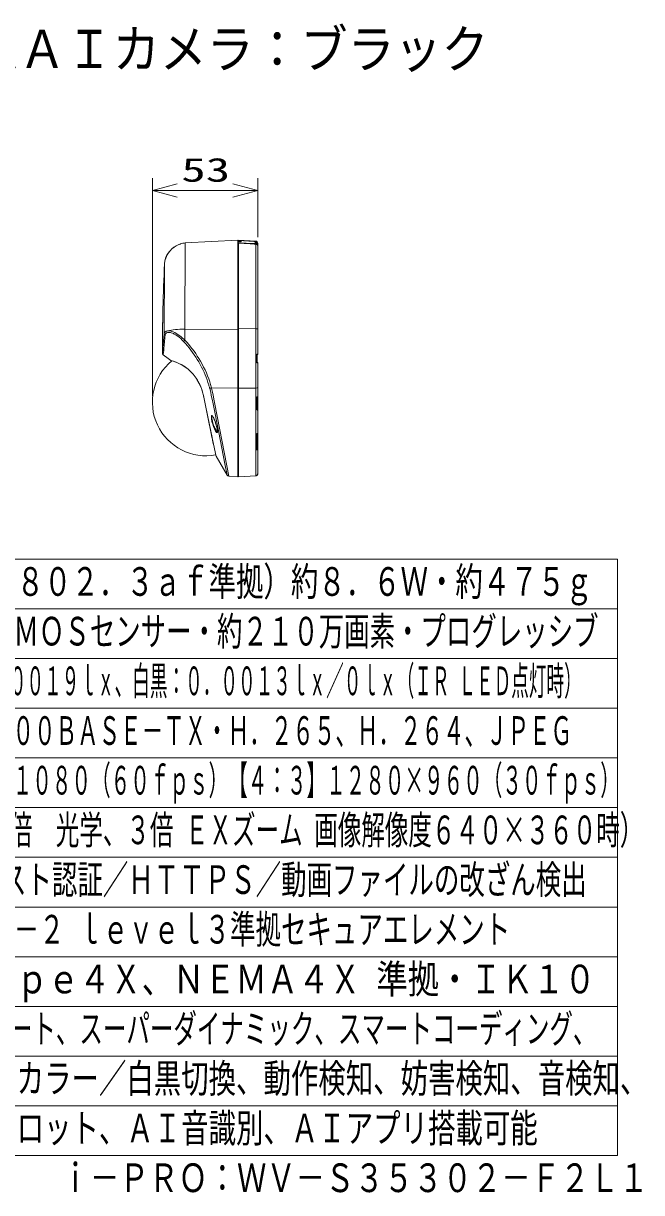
# Model space of a CAD drawing. Units: millimetres on the paper. Extents: x -62 to 65, y -58 to 59.
# Drawn here: x 2.8 to 65, y -58.3 to 59.3 of the extents above; entities that cross this region are included whole.
import ezdxf
from ezdxf.enums import TextEntityAlignment as Align

# ---------------------------------------------------------------- set-up
doc = ezdxf.new("R2010")
doc.units = ezdxf.units.MM
doc.layers.add('0-0_MOJI1', color=7, linetype='Continuous')
doc.layers.add('0-1_相当品', color=4, linetype='Continuous')
for name, color, linetype, lineweight in [('0-2_WAKU', 4, 'Continuous', 9), ('0-3_GAIKEI', 4, 'Continuous', 9), ('0-4_SUNPO', 7, 'Continuous', 9), ('0-5_0', 7, 'Continuous', 9)]:
    doc.layers.add(name, color=color, linetype=linetype, lineweight=lineweight)
doc.styles.add('ＭＳ ゴシック', font='')
doc.styles.get('ＭＳ ゴシック').set_extended_font_data('MS Gothic')

# ---------------------------------------------------------------- blocks, each defined once
blk = doc.blocks.new('_Open30')
at = {"layer": '0-5_0'}
blk.add_line((0, 0), (-1, 0), dxfattribs=at)
blk.add_lwpolyline([(-1, 0.2679), (0, 0), (-1, -0.2679)], dxfattribs=at)

msp = doc.modelspace()

# ---------------------------------------------------------------- linework, layer by layer
at = {"layer": '0-2_WAKU', "color": 3}
for p, q in [((62.526, 5.391), (-62.474, 5.391)), ((62.526, -54.609), (62.526, 5.391)), ((-62.474, -54.609), (62.526, -54.609))]:
    msp.add_line(p, q, dxfattribs=at)
at = {"layer": '0-2_WAKU'}
for p, q in [((62.526, 0.391), (-62.474, 0.391)), ((62.526, -4.609), (-62.474, -4.609)), ((-62.474, -9.609), (62.526, -9.609)), ((-62.474, -14.609), (62.526, -14.609)), ((-62.474, -19.609), (62.526, -19.609)), ((-62.474, -24.609), (62.526, -24.609)), ((62.526, -29.609), (-62.474, -29.609)), ((62.526, -34.609), (-62.474, -34.609)), ((62.526, -39.609), (-62.474, -39.609)), ((62.526, -44.609), (-62.474, -44.609)), ((-62.474, -49.609), (62.526, -49.609))]:
    msp.add_line(p, q, dxfattribs=at)
at = {"layer": '0-3_GAIKEI', "color": 7}
for p, q in [((18.394, 37.038), (18.395, 37.038)), ((18.59, 37.116), (18.59, 37.135)), ((19.055, 37.209), (24.345, 37.487)), ((24.345, 37.487), (24.345, 13.687)), ((24.405, 37.484), (24.405, 37.463)), ((26.156, 37.392), (24.405, 37.484)), ((24.405, 37.463), (24.406, 37.449)), ((24.405, 37.183), (24.405, 13.69)), ((26.345, 36.879), (26.345, 37.192)), ((26.345, 36.878), (26.345, 28.533)), ((17.026, 35.503), (17.026, 35.505)), ((26.345, 28.533), (26.345, 26.027)), ((26.245, 25.927), (26.245, 25.587)), ((26.306, 25.987), (26.305, 25.987)), ((17.706, 25.35), (17.614, 25.382)), ((26.245, 25.246), (26.245, 25.587)), ((26.305, 25.186), (26.306, 25.186)), ((26.345, 25.146), (26.345, 14.007)), ((19.73, 24.12), (19.733, 24.116)), ((20.134, 23.606), (20.136, 23.602)), ((21.035, 21.187), (21.034, 21.187)), ((22.159, 15.74), (23.276, 13.833)), ((23.438, 13.734), (24.345, 13.687)), ((24.345, 13.748), (24.386, 13.747)), ((26.156, 13.782), (24.405, 13.69))]:
    msp.add_line(p, q, dxfattribs=at)
at = {"layer": '0-3_GAIKEI'}
for p, q in [((19.055, 37.209), (19.02, 28.536)), ((24.345, 37.457), (24.347, 37.455)), ((24.348, 37.454), (24.345, 37.454)), ((24.386, 37.146), (24.345, 37.146)), ((24.347, 37.455), (24.349, 37.454)), ((24.386, 37.146), (24.386, 28.576)), ((24.404, 37.157), (24.404, 37.168)), ((24.405, 37.183), (24.406, 37.183)), ((26.156, 37.078), (24.405, 37.18)), ((26.156, 37.081), (24.406, 37.183)), ((24.407, 37.449), (25.951, 37.366)), ((24.425, 37.324), (24.425, 37.399)), ((24.605, 37.315), (24.425, 37.324)), ((24.605, 37.315), (24.605, 37.389)), ((26.145, 37.082), (26.145, 37.286)), ((26.152, 37.273), (26.145, 37.273)), ((26.156, 37.078), (26.156, 37.081)), ((26.156, 37.078), (26.156, 28.569)), ((26.247, 37.173), (26.345, 37.173)), ((26.247, 37.053), (26.247, 37.173)), ((16.765, 28.298), (16.764, 28.298)), ((16.776, 28.998), (16.775, 28.998)), ((16.78, 29.287), (16.78, 29.238)), ((16.78, 29.279), (16.78, 29.287)), ((17.318, 28.368), (17.318, 28.368)), ((19.02, 28.455), (19.016, 27.428)), ((19.02, 28.536), (19.02, 28.457)), ((24.345, 28.504), (19.02, 28.455)), ((19.02, 28.457), (19.02, 28.455)), ((19.02, 28.455), (19.02, 28.455)), ((24.386, 28.576), (24.345, 28.576)), ((24.386, 25.587), (24.386, 28.576)), ((26.156, 28.569), (24.405, 28.586)), ((26.156, 28.569), (26.156, 25.587)), ((16.761, 28.006), (16.762, 28.061)), ((16.937, 28.073), (16.797, 26.661)), ((17.569, 28.187), (17.57, 28.187)), ((17.57, 28.187), (17.574, 28.186)), ((17.574, 28.186), (17.575, 28.185)), ((26.22, 25.928), (26.22, 25.587)), ((26.285, 25.19), (26.285, 25.984)), ((26.345, 26.027), (26.344, 26.027)), ((24.386, 25.587), (24.386, 22.598)), ((26.156, 25.587), (26.156, 13.782)), ((26.22, 25.246), (26.245, 25.246)), ((26.344, 25.146), (26.345, 25.146)), ((21.503, 22.614), (21.503, 22.613)), ((21.503, 22.613), (21.508, 22.594)), ((21.682, 22.631), (21.687, 22.612)), ((24.345, 22.606), (21.682, 22.631)), ((24.386, 22.598), (24.345, 22.598)), ((24.386, 22.598), (24.386, 21.586)), ((26.156, 22.604), (24.405, 22.587)), ((26.22, 21.631), (26.22, 20.492)), ((26.245, 21.641), (26.245, 20.506)), ((26.245, 21.601), (26.304, 21.601)), ((26.304, 21.701), (26.306, 21.701)), ((26.306, 21.601), (26.306, 20.546)), ((26.306, 21.601), (26.345, 21.601)), ((24.381, 20.582), (24.381, 20.53)), ((24.386, 20.532), (24.381, 20.53)), ((24.386, 20.532), (24.386, 17.615)), ((26.245, 20.546), (26.304, 20.546)), ((26.306, 20.546), (26.304, 20.546)), ((26.304, 20.446), (26.306, 20.446)), ((26.306, 20.546), (26.345, 20.546)), ((26.22, 17.945), (26.22, 16.416)), ((26.245, 17.968), (26.245, 16.444)), ((26.245, 17.928), (26.304, 17.928)), ((26.304, 18.028), (26.306, 18.028)), ((26.306, 17.928), (26.304, 17.928)), ((26.304, 16.523), (26.304, 17.928)), ((26.306, 17.928), (26.306, 16.554)), ((26.306, 17.928), (26.345, 17.928)), ((24.375, 16.897), (24.375, 16.373)), ((24.375, 16.897), (24.405, 16.897)), ((24.386, 17.615), (24.381, 17.616)), ((24.404, 17.586), (24.404, 17.034)), ((26.343, 16.518), (26.304, 16.523)), ((26.306, 16.554), (26.345, 16.554)), ((24.386, 16.379), (24.386, 13.747)), ((26.22, 13.815), (26.22, 13.796))]:
    msp.add_line(p, q, dxfattribs=at)
at = {"layer": '0-3_GAIKEI', "color": 7}
for points in [[(18.571, 37.106), (18.434, 37.054), (18.394, 37.038)], [(18.59, 37.116), (18.59, 37.115), (18.589, 37.115), (18.584, 37.111), (18.538, 37.092), (18.444, 37.057), (18.395, 37.038)], [(17.026, 35.505), (17.078, 35.678), (17.142, 35.84), (17.224, 36.005), (17.309, 36.149), (17.386, 36.261), (17.483, 36.385), (17.518, 36.426)], [(17.518, 36.426), (17.436, 36.328), (17.327, 36.177), (17.231, 36.019), (17.149, 35.856), (17.082, 35.69), (17.03, 35.522), (17.026, 35.505)], [(17.592, 25.394), (17.336, 25.588), (16.827, 25.966)], [(18.265, 25.146), (18.129, 25.201), (18.005, 25.248), (17.859, 25.301), (17.592, 25.394)], [(18.279, 25.137), (18.043, 25.231), (17.733, 25.341), (17.613, 25.383), (17.592, 25.394)], [(19.198, 24.614), (19.035, 24.732), (18.872, 24.838), (18.71, 24.932), (18.594, 24.994), (18.481, 25.05), (18.265, 25.146)], [(19.204, 24.607), (19.041, 24.726), (18.84, 24.855), (18.643, 24.966), (18.419, 25.076), (18.279, 25.137)], [(21.035, 21.187), (20.964, 21.54), (20.925, 21.714), (20.861, 21.975), (20.788, 22.229), (20.705, 22.478), (20.612, 22.721), (20.506, 22.957), (20.391, 23.184), (20.266, 23.402), (20.134, 23.606)], [(21.034, 21.187), (20.968, 21.517), (20.894, 21.843), (20.83, 22.084), (20.758, 22.321), (20.678, 22.552), (20.587, 22.777), (20.487, 22.995), (20.378, 23.206), (20.261, 23.409), (20.136, 23.602)], [(21.034, 21.187), (21.361, 19.505), (21.658, 18.039), (21.741, 17.64)], [(21.035, 21.187), (21.32, 19.719), (21.609, 18.283), (21.745, 17.631)], [(26.344, 13.986), (26.331, 13.932), (26.303, 13.883), (26.264, 13.844), (26.245, 13.831)]]:
    msp.add_lwpolyline(points, dxfattribs=at)
at = {"layer": '0-3_GAIKEI'}
for points in [[(24.605, 37.389), (24.425, 37.399), (24.39, 37.399), (24.373, 37.398), (24.368, 37.396), (24.366, 37.395), (24.366, 37.395), (24.365, 37.394), (24.365, 37.338)], [(24.425, 37.324), (24.39, 37.328), (24.371, 37.333), (24.367, 37.335), (24.366, 37.336), (24.365, 37.337), (24.365, 37.338)], [(24.386, 37.146), (24.399, 37.15), (24.403, 37.154), (24.405, 37.162)], [(26.156, 37.392), (26.156, 37.373), (24.405, 37.463)], [(24.406, 37.449), (25.951, 37.366), (26.052, 37.356), (26.082, 37.35), (26.087, 37.348), (26.088, 37.347), (26.088, 37.346), (26.089, 37.346), (26.089, 37.172), (26.088, 37.17), (26.085, 37.166), (26.08, 37.163), (26.062, 37.156), (26.012, 37.15), (25.951, 37.15), (24.406, 37.227)], [(24.605, 37.389), (24.641, 37.386), (24.66, 37.382), (24.664, 37.38), (24.665, 37.379), (24.665, 37.379), (24.665, 37.378)], [(24.605, 37.315), (24.641, 37.315), (24.658, 37.317), (24.663, 37.319), (24.665, 37.32), (24.665, 37.321), (24.665, 37.322), (24.665, 37.378)], [(26.145, 37.286), (26.138, 37.316), (26.12, 37.336), (26.096, 37.348), (26.054, 37.357), (25.959, 37.365), (25.951, 37.366)], [(26.145, 37.114), (26.145, 37.112), (26.142, 37.109), (26.137, 37.106), (26.12, 37.1), (26.086, 37.095), (25.995, 37.09)], [(16.973, 35.117), (16.937, 28.073), (16.944, 28.114), (16.956, 28.158), (16.98, 28.206), (17.003, 28.238), (17.039, 28.275), (17.082, 28.306), (17.132, 28.331), (17.189, 28.35), (17.257, 28.363), (17.318, 28.368)], [(16.765, 28.298), (16.762, 28.061), (16.761, 28.008), (16.76, 28.004), (16.76, 28.004), (16.76, 28.013), (16.763, 28.246), (16.764, 28.298)], [(16.775, 28.998), (16.777, 29.145), (16.78, 29.284), (16.78, 29.29), (16.78, 29.289), (16.78, 29.238), (16.776, 28.998)], [(19.016, 27.428), (18.903, 27.536), (18.785, 27.643), (18.592, 27.804), (18.453, 27.909), (18.301, 28.014), (18.136, 28.114), (18, 28.186), (17.85, 28.254), (17.702, 28.308), (17.622, 28.331), (17.535, 28.351), (17.424, 28.366), (17.374, 28.369), (17.318, 28.368)], [(17.024, 27.924), (17.03, 27.964), (17.041, 28.006), (17.062, 28.053), (17.082, 28.084), (17.115, 28.12), (17.153, 28.15), (17.201, 28.175), (17.254, 28.193), (17.313, 28.204), (17.364, 28.208)], [(18.885, 27.288), (18.744, 27.434), (18.591, 27.579), (18.424, 27.723), (18.302, 27.818), (18.237, 27.865), (18.1, 27.955), (17.948, 28.042), (17.865, 28.083), (17.776, 28.122), (17.647, 28.167), (17.575, 28.185)], [(16.797, 26.661), (16.784, 26.531), (16.746, 26.128)], [(26.344, 26.027), (26.326, 26.026), (26.31, 26.023), (26.279, 26.012), (26.262, 26.003), (26.24, 25.981), (26.226, 25.957), (26.22, 25.928), (26.245, 25.927)], [(20.261, 25.486), (20.412, 25.236), (20.555, 24.983), (20.692, 24.727), (20.821, 24.469), (20.941, 24.21), (21.053, 23.953), (21.156, 23.695), (21.251, 23.437), (21.338, 23.178), (21.417, 22.922)], [(20.415, 25.587), (20.581, 25.31), (20.744, 25.02), (20.898, 24.725), (21.042, 24.428), (21.175, 24.129), (21.296, 23.832), (21.407, 23.534), (21.508, 23.233), (21.588, 22.971), (21.682, 22.631)], [(26.344, 25.146), (26.326, 25.147), (26.31, 25.15), (26.279, 25.161), (26.262, 25.171), (26.24, 25.192), (26.226, 25.216), (26.22, 25.246), (26.22, 25.587)], [(21.508, 22.593), (21.611, 22.172), (21.673, 21.89), (21.788, 21.327), (21.815, 21.187)], [(21.687, 22.612), (21.791, 22.179), (21.854, 21.89), (21.969, 21.314), (21.996, 21.172)], [(23.276, 13.833), (23.042, 14.988), (22.42, 18.123), (21.815, 21.187)], [(26.343, 21.739), (26.331, 21.736), (26.308, 21.73), (26.273, 21.714), (26.255, 21.701), (26.238, 21.682), (26.225, 21.658), (26.22, 21.631)], [(26.306, 21.601), (26.304, 21.601), (26.304, 20.546)], [(23.438, 13.734), (22.529, 18.412), (21.996, 21.172)], [(24.383, 20.587), (24.4, 20.6), (24.405, 20.617)], [(24.405, 20.556), (24.404, 20.548), (24.399, 20.541), (24.386, 20.532)], [(26.22, 20.492), (26.225, 20.466), (26.236, 20.443), (26.261, 20.419), (26.289, 20.406), (26.319, 20.4), (26.339, 20.402), (26.343, 20.403)], [(21.812, 18.97), (21.89, 18.739), (21.934, 18.626), (21.981, 18.516), (22.027, 18.418), (22.076, 18.326), (22.11, 18.269), (22.144, 18.218), (22.175, 18.177), (22.205, 18.147), (22.226, 18.132), (22.244, 18.125), (22.258, 18.126), (22.27, 18.134), (22.282, 18.153), (22.289, 18.184), (22.293, 18.223), (22.291, 18.287), (22.284, 18.361), (22.255, 18.528), (22.213, 18.709), (22.141, 18.969), (22.058, 19.222), (22.013, 19.344), (21.967, 19.461), (21.919, 19.57), (21.87, 19.669), (21.815, 19.763), (21.788, 19.799), (21.766, 19.822), (21.745, 19.837), (21.727, 19.842), (21.712, 19.838), (21.701, 19.827), (21.693, 19.812), (21.683, 19.779), (21.678, 19.739), (21.677, 19.656), (21.684, 19.561), (21.697, 19.459)], [(21.697, 19.459), (21.715, 19.359), (21.736, 19.256), (21.766, 19.134), (21.812, 18.97)], [(21.778, 19.797), (21.764, 19.792), (21.752, 19.78), (21.741, 19.754), (21.734, 19.718), (21.73, 19.676), (21.731, 19.618), (21.736, 19.554), (21.755, 19.416), (21.775, 19.317), (21.799, 19.215), (21.83, 19.102), (21.865, 18.987)], [(21.775, 19.799), (21.813, 19.758), (21.856, 19.691), (21.913, 19.58), (21.988, 19.406), (22.077, 19.165), (22.14, 18.969)], [(21.865, 18.987), (21.94, 18.781), (21.985, 18.671), (22.034, 18.565), (22.077, 18.48), (22.122, 18.402), (22.18, 18.312), (22.209, 18.274), (22.236, 18.243), (22.262, 18.221), (22.285, 18.207)], [(22.281, 18.192), (22.289, 18.247), (22.285, 18.327), (22.269, 18.449), (22.232, 18.626), (22.169, 18.87), (22.14, 18.969)], [(24.345, 17.659), (24.352, 17.638), (24.369, 17.622), (24.381, 17.616)], [(26.343, 18.064), (26.337, 18.06), (26.31, 18.05), (26.275, 18.032), (26.252, 18.014), (26.234, 17.992), (26.224, 17.968), (26.22, 17.945)], [(24.404, 17.034), (24.388, 16.987), (24.381, 16.96), (24.375, 16.897)], [(24.405, 17.575), (24.403, 17.591), (24.396, 17.606), (24.386, 17.615)], [(26.22, 16.416), (26.224, 16.396), (26.238, 16.382), (26.255, 16.378), (26.27, 16.382), (26.285, 16.392), (26.309, 16.418), (26.327, 16.453), (26.339, 16.491), (26.343, 16.518)], [(26.245, 16.444), (26.247, 16.424), (26.25, 16.415), (26.255, 16.408), (26.257, 16.406), (26.262, 16.404), (26.267, 16.405), (26.27, 16.407), (26.281, 16.42), (26.289, 16.439), (26.297, 16.466), (26.304, 16.523)], [(24.386, 16.379), (24.404, 16.389), (24.405, 16.39), (24.405, 16.391), (24.405, 16.391)], [(26.344, 13.986), (26.335, 13.945), (26.318, 13.906), (26.292, 13.871), (26.274, 13.853), (26.237, 13.826), (26.223, 13.818), (26.221, 13.816), (26.221, 13.815), (26.22, 13.815)], [(26.344, 13.986), (26.332, 13.934), (26.305, 13.886), (26.268, 13.847), (26.231, 13.822)]]:
    msp.add_lwpolyline(points, dxfattribs=at)
at = {"layer": '0-3_GAIKEI', "color": 7}
for centre, radius, start, end in [((19.184, 34.974), 2.21, 110.91324, 138.91765), ((19.184, 34.974), 2.21, 110.9212, 138.92598), ((19.184, 34.974), 2.21, 110.92132, 138.92586), ((18.605, 37.077), 0.06, 105.30085, 160.58653), ((18.605, 37.058), 0.06, 105.26882, 128.89939), ((19.17, 35.012), 2.2, 93, 105.30061), ((26.145, 37.192), 0.2, 0, 87), ((19.17, 35.012), 2.2, 167.10488, 177.26865), ((216.745, 25.587), 200, 177.26865, 179.84507), ((16.946, 26.127), 0.2, 180, 233.49469), ((26.305, 25.927), 0.06, 90, 180), ((26.305, 26.027), 0.04, 270, 0), ((21.145, 21.187), 5.4, 129.55732, 280.44938), ((26.305, 25.246), 0.06, 180, 270), ((26.305, 25.146), 0.04, 0, 90), ((16.791, 21.486), 3.947, 41.86455, 52.40973), ((16.801, 21.493), 3.934, 41.8277, 52.35216), ((16.119, 20.867), 4.861, 34.30233, 42.01753), ((16.121, 20.868), 4.858, 34.2571, 41.9632), ((132.919, 40.893), 113.583, 191.81309, 192.78487), ((131.89, 40.719), 112.538, 191.83884, 192.82407), ((22.21, 15.77), 0.06, 183.05317, 210.36314), ((23.448, 13.934), 0.2, 210.36314, 267), ((24.385, 13.727), 0.02, 0, 90), ((26.145, 13.982), 0.2, 273.01092, 292.01696), ((26.205, 13.833), 0.04, 292.02435, 356.93204), ((26.145, 14.007), 0.201, 354.02214, 0)]:
    msp.add_arc(centre, radius, start, end, dxfattribs=at)
at = {"layer": '0-3_GAIKEI'}
for centre, radius, start, end in [((24.381, 36.762), 0.466, 86.87399, 94.39316), ((24.392, 37.204), 0.0469, 177.67247, 219.65495), ((24.357, 37.461), 0.0114, 180, 214.44215), ((24.477, 38.782), 1.335, 264.36035, 266.98795), ((24.474, 38.729), 1.282, 264.37733, 266.98963), ((24.371, 37.187), 0.0194, 220.61244, 277.87646), ((24.392, 37.051), 0.117, 83.76405, 98.69821), ((22.988, 37.251), 1.419, 356.65325, 359.01775), ((24.534, 37.174), 1.417, 356.65147, 359.0196), ((26.086, 37.113), 0.0593, 0, 87.71522), ((24.325, 37.393), 1.831, 356.23252, 359.35344), ((26.147, 37.173), 0.1, 0, 87.00795), ((26.146, 37.173), 0.2, 0, 87.03474), ((26.145, 36.878), 0.201, 0, 86.8311), ((216.736, 25.587), 199.99, 179.02271, 179.22334), ((216.811, 25.587), 200.064, 179.02306, 179.22362), ((253.141, 5.619), 237.168, 174.6035, 174.95043), ((17.382, 27.386), 0.823, 76.84335, 91.19903), ((10.311, 19.317), 11.707, 31.79873, 42.91377), ((10.068, 19.175), 12.173, 31.78386, 42.68767), ((11.616, 26.877), 5.29, 350.08401, 354.41795), ((8.406, 27.212), 8.517, 354.27452, 355.16403), ((26.304, 26.027), 0.0399, 270, 0), ((26.304, 25.146), 0.0399, 0, 90), ((10.521, 19.715), 11.358, 14.78633, 16.4002), ((24.405, 21.646), 0.06, 180, 240), ((24.345, 21.542), 0.06, 0, 60), ((26.305, 21.641), 0.06, 91, 180), ((26.303, 21.741), 0.0398, 270, 358.10353), ((29.193, 21.659), 2.889, 179.17104, 181.15381), ((26.305, 21.741), 0.04, 270, 0), ((21.973, 21.659), 4.334, 359.23067, 0.5526), ((26.343, 21.742), 0.0029, 270, 332.19917), ((24.405, 20.531), 0.06, 112.31377, 180), ((24.4, 20.478), 0.0552, 110.14159, 178.72503), ((24.386, 20.584), 0.0048, 137.91136, 195.54169), ((24.368, 20.618), 0.0377, 291.15354, 0), ((26.305, 20.506), 0.06, 180, 269), ((26.303, 20.406), 0.0398, 356.37923, 90), ((29.193, 20.488), 2.889, 178.84621, 180.82895), ((26.305, 20.406), 0.04, 0, 90), ((21.973, 20.487), 4.334, 359.44741, 0.76932), ((26.342, 20.407), 0.0032, 270, 0), ((26.305, 17.968), 0.06, 91, 180), ((26.304, 18.068), 0.0398, 270, 355.07406), ((29.193, 17.986), 2.889, 179.17104, 181.15381), ((26.305, 18.068), 0.04, 270, 0), ((21.973, 17.986), 4.334, 359.23067, 0.5526), ((26.34, 18.068), 0.005, 303.44476, 0), ((26.03, 16.554), 0.276, 353.55874, 0), ((26.056, 16.554), 0.29, 352.96569, 0), ((24.394, 16.327), 0.0493, 112.66995, 177.8259), ((24.35, 16.426), 0.0584, 295.27515, 307.1622), ((26.205, 13.852), 0.04, 291.98569, 312.94034)]:
    msp.add_arc(centre, radius, start, end, dxfattribs=at)
for centre, major_axis, ratio, start_param, end_param in [((24.342, 37.167), (0.005, -0.0598), 0.524826, 1.5266681, 2.8836603), ((26.085, 37.286), (-0.06, 0), 0.995416, 3.1415927, 4.6600291), ((26.145, 36.878), (0.01, -0.203), 0.985018, 1.5225506, 3.037402), ((19.135, 28.132), (2.2, -0.011), 0.183216, 1.6240891, 2.5436825), ((24.385, 28.579), (-0.02, 0), 0.18349, 1.5882496, 3.1415927), ((26.145, 28.533), (0.2, 0), 0.183485, 0, 1.5184355), ((17.137, 28.071), (0.199, -0.02), 0.89956, 3.2377789, 4.2000792), ((19.026, 27.411), (0.146, 0.137), 0.100584, 1.5483136, 2.7779159), ((21.697, 22.649), (0.193, 0.051), 0.164663, 3.3101753, 4.6149886), ((24.385, 22.594), (-0.02, 0), 0.183489, 3.1415927, 4.6949357), ((26.145, 22.641), (-0.2, 0), 0.183482, 1.6231572, 3.1416106), ((26.205, 21.641), (0.04, 0), 0.273939, 5.0967858, 6.2831853), ((24.405, 20.531), (0.06, 0), 0.927184, 1.9823129, 3.1415927), ((26.205, 20.506), (0.04, 0), 0.3795, 5.0967858, 6.2831853), ((26.205, 17.968), (0.04, 0), 0.615505, 5.0967858, 6.2831853), ((26.205, 16.444), (0.04, 0), 0.757202, 5.0967858, 6.2831853)]:
    msp.add_ellipse(centre, major_axis=major_axis, ratio=ratio, start_param=start_param, end_param=end_param, dxfattribs=at)
at = {"layer": '0-3_GAIKEI', "color": 7}
msp.add_ellipse((18.593, 35.503), major_axis=(-1.23, -1.378), ratio=0.766717, start_param=4.7272335, end_param=5.3125357, dxfattribs=at)
at = {"layer": '0-4_SUNPO'}
for p, q in [((15.745, 21.812), (15.745, 43.737)), ((26.345, 37.798), (26.345, 43.737)), ((18.245, 42.487), (23.845, 42.487))]:
    msp.add_line(p, q, dxfattribs=at)

# ---------------------------------------------------------------- block references
at = {"layer": '0-4_SUNPO', "xscale": 2.5, "yscale": 2.5, "rotation": 180}
msp.add_blockref('_Open30', (15.745, 42.487), dxfattribs=at)
at = {"layer": '0-4_SUNPO', "xscale": 2.5, "yscale": 2.5}
msp.add_blockref('_Open30', (26.345, 42.487), dxfattribs=at)

# ---------------------------------------------------------------- texts
at = {"layer": '0-0_MOJI1', "style": 'ＭＳ ゴシック'}
for s, height, width, p in [('屋外２ＭＰドームＡＩカメラ：ブラック', 3.848, 0.9, (-35.474, 53.651)), ('ＰｏＥ（ＩＥＥＥ８０２．３ａｆ準拠）約８．６Ｗ・約４７５ｇ', 2.889, 0.7, (-19.974, 0.836)), ('約１／２．８型 ＣＭＯＳセンサー・約２１０万画素・プログレッシブ', 2.886, 0.65, (-19.974, -4.164)), ('（Ｆ２．１）カラー：０．００１９ｌｘ、白黒：０．００１３ｌｘ／０ｌｘ（ＩＲ ＬＥＤ点灯時）', 2.889, 0.45, (-19.974, -9.164)), ('１０ＢＡＳＥ－Ｔ／１００ＢＡＳＥ－ＴＸ・Ｈ．２６５、Ｈ．２６４、ＪＰＥＧ', 2.886, 0.55, (-19.974, -14.164)), ('【１６：９】１９２０×１０８０（６０ｆｐｓ）【４：３】１２８０×９６０（３０ｆｐｓ）', 2.889, 0.5, (-19.974, -19.164)), ('ｆ＝２．４ｍｍ（１倍\u3000光学、３倍 ＥＸズーム 画像解像度６４０×３６０時）', 2.889, 0.6, (-19.974, -24.164)), ('ユーザー認証／ホスト認証／ＨＴＴＰＳ／動画ファイルの改ざん検出', 2.889, 0.65, (-19.974, -29.164)), ('／ＦＩＰＳ １４０－２ ｌｅｖｅｌ３準拠セキュアエレメント', 2.889, 0.65, (-19.974, -34.164)), ('ＩＰ６６、Ｔｙｐｅ４Ｘ、ＮＥＭＡ４Ｘ 準拠・ＩＫ１０', 2.886, 0.8, (-19.974, -39.164)), ('インテリジェントオート、スーパーダイナミック、スマートコーディング、', 2.889, 0.6, (-19.974, -44.164)), ('逆光／強光補正、カラー／白黒切換、動作検知、妨害検知、音検知、', 2.889, 0.7, (-19.974, -49.164)), ('ＭｉｃｒｏＳＤスロット、ＡＩ音識別、ＡＩアプリ搭載可能', 2.889, 0.7, (-19.974, -54.164))]:
    msp.add_text(s, height=height, dxfattribs=dict(at, width=width)).set_placement(p, align=Align.BOTTOM_LEFT)
at = {"layer": '0-1_相当品', "style": 'ＭＳ ゴシック', "width": 0.75}
msp.add_text('ｉ－ＰＲＯ：ＷＶ－Ｓ３５３０２－Ｆ２Ｌ１', height=2.889, dxfattribs=at).set_placement((6.526, -59.164), align=Align.BOTTOM_LEFT)
at = {"layer": '0-4_SUNPO', "style": 'ＭＳ ゴシック', "width": 1.5}
msp.add_text('53', height=2.405, dxfattribs=at).set_placement((18.659, 42.649), align=Align.BOTTOM_LEFT)

doc.saveas('drawing.dxf')
